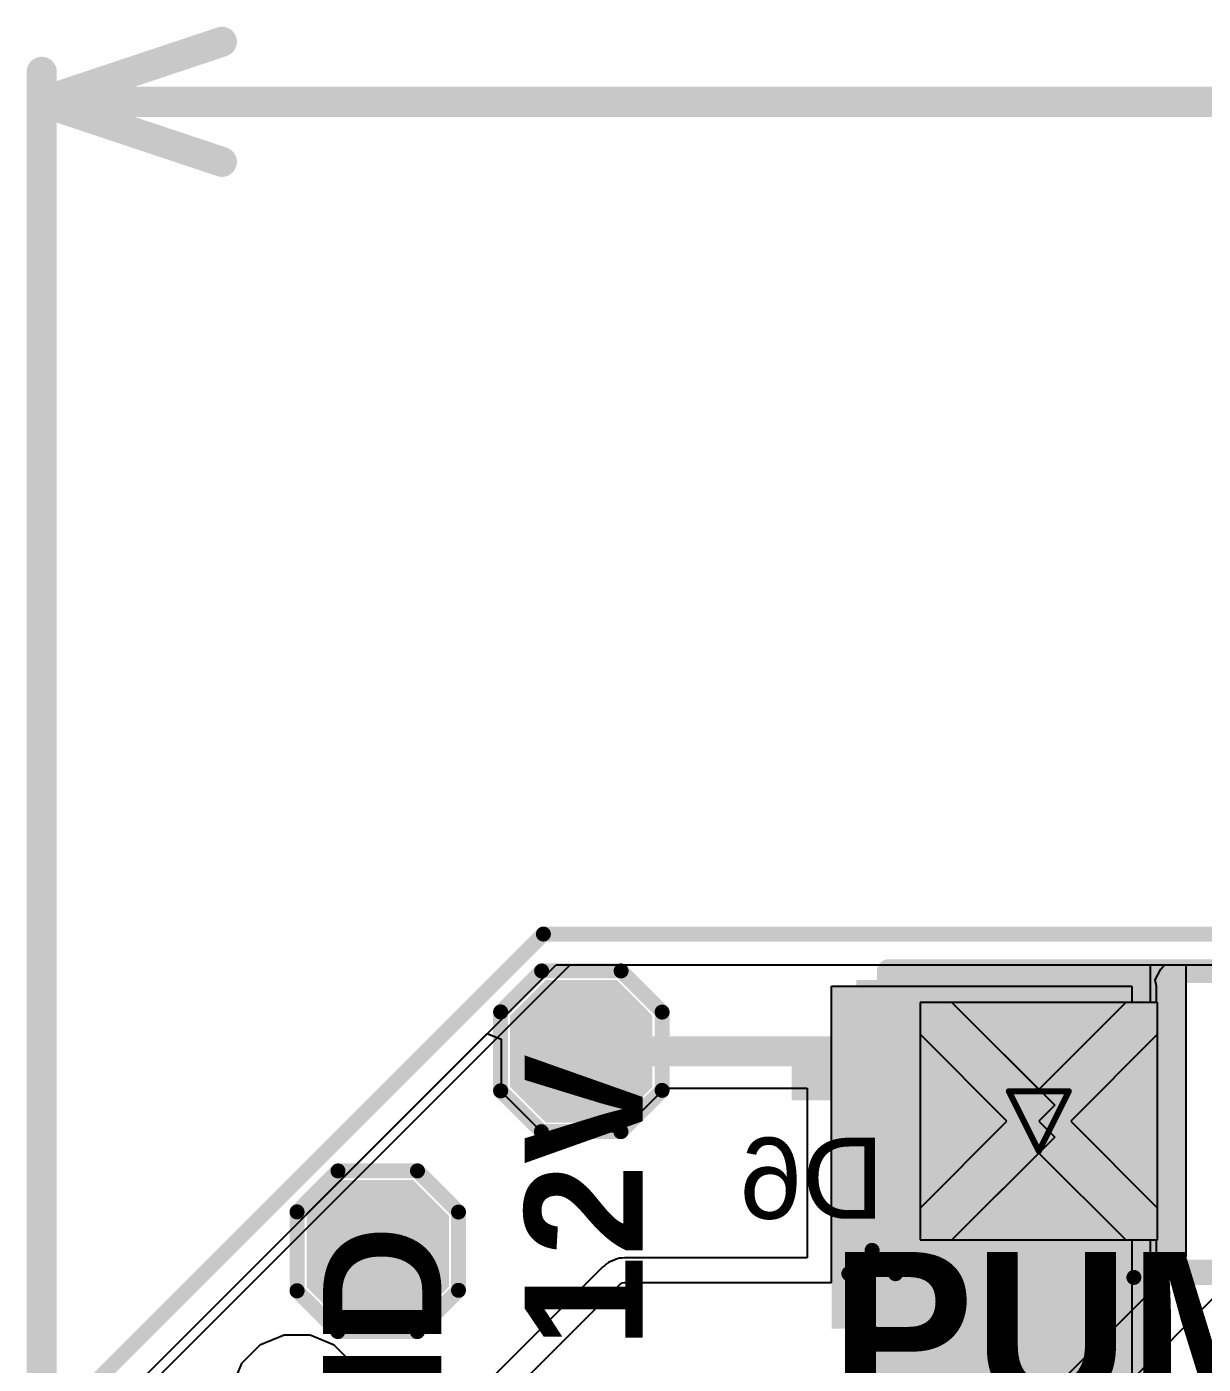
# Model space of a CAD drawing. Header units: inches. Extents: x -6 to 328, y -6 to 90.
# Drawn here: x -5.78 to 4.17, y 33.01 to 44.32 of the extents above; entities that cross this region are included whole.
import ezdxf

# ---------------------------------------------------------------- set-up
doc = ezdxf.new("R2010")
doc.units = ezdxf.units.IN
for name, color, linetype in [('Board Outline', 216, 'Continuous'), ('Bottom Layer', 5, 'Continuous'), ('Bottom Overlay', 54, 'Continuous'), ('Bottom Paste', 16, 'Continuous'), ('Bottom Solder', 6, 'Continuous'), ('Dimensions', 6, 'Continuous'), ('Drill Drawing', 1, 'Continuous'), ('GND', 76, 'Continuous'), ('Multi-Layer', 9, 'Continuous'), ('Pad Holes', 156, 'Continuous'), ('PWR', 16, 'Continuous'), ('Top Layer', 1, 'Continuous'), ('Top Overlay', 2, 'Continuous'), ('Top Paste', 8, 'Continuous'), ('Top Solder', 216, 'Continuous')]:
    doc.layers.add(name, color=color, linetype=linetype)
doc.styles.add('Arial', font='', dxfattribs={"height": 0.2})
doc.styles.add('Arial_Bold', font='', dxfattribs={"height": 0.2})
doc.styles.get('Arial').set_extended_font_data('Arial')
doc.styles.get('Arial_Bold').set_extended_font_data('Arial', bold=True)

# ---------------------------------------------------------------- blocks, each defined once
blk = doc.blocks.new('T____________0_5___43')
at = {"layer": 'Top Layer'}
blk.add_hatch(color=1, dxfattribs=at).paths.add_polyline_path([(0.25, 0.5), (-0.25, 0.5), (-0.5, 0.25), (-0.5, -0.25), (-0.25, -0.5), (0.25, -0.5), (0.5, -0.25), (0.5, 0.25)])
at = {"layer": 'Top Paste'}
blk.add_hatch(color=8, dxfattribs=at).paths.add_polyline_path([(0.25, 0.5), (-0.25, 0.5), (-0.5, 0.25), (-0.5, -0.25), (-0.25, -0.5), (0.25, -0.5), (0.5, -0.25), (0.5, 0.25)])
at = {"layer": 'Top Solder'}
blk.add_hatch(color=216, dxfattribs=at).paths.add_polyline_path([(0.301, 0.602), (-0.301, 0.602), (-0.602, 0.301), (-0.602, -0.301), (-0.301, -0.602), (0.301, -0.602), (0.602, -0.301), (0.602, 0.301)])
at = {"layer": 'Top Overlay'}
for points in [[(-0.682, 0.333, 0.127, 0.127, 0), (-0.336, 0.68, 0.127, 0.127, 0)], [(-0.336, 0.68, 0.127, 0.127, 0), (0.336, 0.68, 0.127, 0.127, 0)], [(0.336, 0.68, 0.127, 0.127, 0), (0.684, 0.332, 0.127, 0.127, 0)], [(-0.682, -0.334, 0.127, 0.127, 0), (-0.682, 0.333, 0.127, 0.127, 0)], [(0.684, -0.33, 0.127, 0.127, 0), (0.684, 0.332, 0.127, 0.127, 0)], [(-0.682, -0.334, 0.127, 0.127, 0), (-0.337, -0.679, 0.127, 0.127, 0)], [(0.335, -0.679, 0.127, 0.127, 0), (0.684, -0.33, 0.127, 0.127, 0)], [(-0.337, -0.679, 0.127, 0.127, 0), (0.335, -0.679, 0.127, 0.127, 0)]]:
    blk.add_lwpolyline(points, format="xyseb", dxfattribs=at)
for points in [[(-0.367, 0.68, 0.0635, 0.0635, 1), (-0.304, 0.68, 0.0635, 0.0635, 1)], [(-0.367, 0.68, 0.0635, 0.0635, 1), (-0.304, 0.68, 0.0635, 0.0635, 1)], [(0.305, 0.68, 0.0635, 0.0635, 1), (0.368, 0.68, 0.0635, 0.0635, 1)], [(0.305, 0.68, 0.0635, 0.0635, 1), (0.368, 0.68, 0.0635, 0.0635, 1)], [(-0.714, 0.333, 0.0635, 0.0635, 1), (-0.65, 0.333, 0.0635, 0.0635, 1)], [(-0.714, 0.333, 0.0635, 0.0635, 1), (-0.65, 0.333, 0.0635, 0.0635, 1)], [(0.652, 0.332, 0.0635, 0.0635, 1), (0.715, 0.332, 0.0635, 0.0635, 1)], [(0.652, 0.332, 0.0635, 0.0635, 1), (0.715, 0.332, 0.0635, 0.0635, 1)], [(-0.714, -0.334, 0.0635, 0.0635, 1), (-0.65, -0.334, 0.0635, 0.0635, 1)], [(-0.714, -0.334, 0.0635, 0.0635, 1), (-0.65, -0.334, 0.0635, 0.0635, 1)], [(0.652, -0.33, 0.0635, 0.0635, 1), (0.715, -0.33, 0.0635, 0.0635, 1)], [(0.652, -0.33, 0.0635, 0.0635, 1), (0.715, -0.33, 0.0635, 0.0635, 1)], [(-0.369, -0.679, 0.0635, 0.0635, 1), (-0.306, -0.679, 0.0635, 0.0635, 1)], [(-0.369, -0.679, 0.0635, 0.0635, 1), (-0.306, -0.679, 0.0635, 0.0635, 1)], [(0.303, -0.679, 0.0635, 0.0635, 1), (0.367, -0.679, 0.0635, 0.0635, 1)], [(0.303, -0.679, 0.0635, 0.0635, 1), (0.367, -0.679, 0.0635, 0.0635, 1)]]:
    blk.add_lwpolyline(points, format="xyseb", close=True, dxfattribs=at)
blk = doc.blocks.new('T____________0_5___45')
at = {"layer": 'Top Layer'}
blk.add_hatch(color=1, dxfattribs=at).paths.add_polyline_path([(0.25, 0.5), (-0.25, 0.5), (-0.5, 0.25), (-0.5, -0.25), (-0.25, -0.5), (0.25, -0.5), (0.5, -0.25), (0.5, 0.25)])
at = {"layer": 'Top Paste'}
blk.add_hatch(color=8, dxfattribs=at).paths.add_polyline_path([(0.25, 0.5), (-0.25, 0.5), (-0.5, 0.25), (-0.5, -0.25), (-0.25, -0.5), (0.25, -0.5), (0.5, -0.25), (0.5, 0.25)])
at = {"layer": 'Top Solder'}
blk.add_hatch(color=216, dxfattribs=at).paths.add_polyline_path([(0.301, 0.602), (-0.301, 0.602), (-0.602, 0.301), (-0.602, -0.301), (-0.301, -0.602), (0.301, -0.602), (0.602, -0.301), (0.602, 0.301)])
at = {"layer": 'Top Overlay'}
for points in [[(-0.682, 0.333, 0.127, 0.127, 0), (-0.336, 0.68, 0.127, 0.127, 0)], [(-0.336, 0.68, 0.127, 0.127, 0), (0.336, 0.68, 0.127, 0.127, 0)], [(0.336, 0.68, 0.127, 0.127, 0), (0.684, 0.332, 0.127, 0.127, 0)], [(-0.682, -0.334, 0.127, 0.127, 0), (-0.682, 0.333, 0.127, 0.127, 0)], [(0.684, -0.33, 0.127, 0.127, 0), (0.684, 0.332, 0.127, 0.127, 0)], [(-0.682, -0.334, 0.127, 0.127, 0), (-0.337, -0.679, 0.127, 0.127, 0)], [(0.335, -0.679, 0.127, 0.127, 0), (0.684, -0.33, 0.127, 0.127, 0)], [(-0.337, -0.679, 0.127, 0.127, 0), (0.335, -0.679, 0.127, 0.127, 0)]]:
    blk.add_lwpolyline(points, format="xyseb", dxfattribs=at)
for points in [[(-0.367, 0.68, 0.0635, 0.0635, 1), (-0.304, 0.68, 0.0635, 0.0635, 1)], [(-0.367, 0.68, 0.0635, 0.0635, 1), (-0.304, 0.68, 0.0635, 0.0635, 1)], [(0.305, 0.68, 0.0635, 0.0635, 1), (0.368, 0.68, 0.0635, 0.0635, 1)], [(0.305, 0.68, 0.0635, 0.0635, 1), (0.368, 0.68, 0.0635, 0.0635, 1)], [(-0.714, 0.333, 0.0635, 0.0635, 1), (-0.65, 0.333, 0.0635, 0.0635, 1)], [(-0.714, 0.333, 0.0635, 0.0635, 1), (-0.65, 0.333, 0.0635, 0.0635, 1)], [(0.652, 0.332, 0.0635, 0.0635, 1), (0.715, 0.332, 0.0635, 0.0635, 1)], [(0.652, 0.332, 0.0635, 0.0635, 1), (0.715, 0.332, 0.0635, 0.0635, 1)], [(-0.714, -0.334, 0.0635, 0.0635, 1), (-0.65, -0.334, 0.0635, 0.0635, 1)], [(-0.714, -0.334, 0.0635, 0.0635, 1), (-0.65, -0.334, 0.0635, 0.0635, 1)], [(0.652, -0.33, 0.0635, 0.0635, 1), (0.715, -0.33, 0.0635, 0.0635, 1)], [(0.652, -0.33, 0.0635, 0.0635, 1), (0.715, -0.33, 0.0635, 0.0635, 1)], [(-0.369, -0.679, 0.0635, 0.0635, 1), (-0.306, -0.679, 0.0635, 0.0635, 1)], [(-0.369, -0.679, 0.0635, 0.0635, 1), (-0.306, -0.679, 0.0635, 0.0635, 1)], [(0.303, -0.679, 0.0635, 0.0635, 1), (0.367, -0.679, 0.0635, 0.0635, 1)], [(0.303, -0.679, 0.0635, 0.0635, 1), (0.367, -0.679, 0.0635, 0.0635, 1)]]:
    blk.add_lwpolyline(points, format="xyseb", close=True, dxfattribs=at)
blk = doc.blocks.new('HDR1X2__53')
at = {"layer": 'Bottom Layer'}
blk.add_hatch(color=5, dxfattribs=at).paths.add_polyline_path([(-0.75, 0.75), (0.75, 0.75), (0.75, -0.75), (-0.75, -0.75)])
h = blk.add_hatch(color=5, dxfattribs=at)
edge = h.paths.add_edge_path()
edge.add_arc((2.54, 0), 0.75, 0, 360)
at = {"layer": 'Bottom Solder'}
blk.add_hatch(color=6, dxfattribs=at).paths.add_polyline_path([(-0.852, 0.852), (0.852, 0.852), (0.852, -0.852), (-0.852, -0.852)])
h = blk.add_hatch(color=6, dxfattribs=at)
edge = h.paths.add_edge_path()
edge.add_arc((2.54, 0), 0.852, 0, 360)
at = {"layer": 'GND'}
blk.add_hatch(color=76, dxfattribs=at).paths.add_polyline_path([(-0.75, 0.75), (0.75, 0.75), (0.75, -0.75), (-0.75, -0.75)])
h = blk.add_hatch(color=76, dxfattribs=at)
edge = h.paths.add_edge_path()
edge.add_arc((2.54, 0), 0.75, 0, 360)
at = {"layer": 'Multi-Layer'}
blk.add_hatch(color=9, dxfattribs=at).paths.add_polyline_path([(-0.75, 0.75), (0.75, 0.75), (0.75, -0.75), (-0.75, -0.75)])
h = blk.add_hatch(color=9, dxfattribs=at)
edge = h.paths.add_edge_path()
edge.add_arc((2.54, 0), 0.75, 0, 360)
at = {"layer": 'Pad Holes'}
h = blk.add_hatch(color=7, dxfattribs=at)
edge = h.paths.add_edge_path()
edge.add_arc((0, 0), 0.45, 0, 360)
h = blk.add_hatch(color=7, dxfattribs=at)
edge = h.paths.add_edge_path()
edge.add_arc((2.54, 0), 0.45, 0, 360)
at = {"layer": 'PWR'}
blk.add_hatch(color=16, dxfattribs=at).paths.add_polyline_path([(-0.75, 0.75), (0.75, 0.75), (0.75, -0.75), (-0.75, -0.75)])
h = blk.add_hatch(color=16, dxfattribs=at)
edge = h.paths.add_edge_path()
edge.add_arc((2.54, 0), 0.75, 0, 360)
at = {"layer": 'Top Layer'}
blk.add_hatch(color=1, dxfattribs=at).paths.add_polyline_path([(-0.75, 0.75), (0.75, 0.75), (0.75, -0.75), (-0.75, -0.75)])
h = blk.add_hatch(color=1, dxfattribs=at)
edge = h.paths.add_edge_path()
edge.add_arc((2.54, 0), 0.75, 0, 360)
at = {"layer": 'Top Solder'}
blk.add_hatch(color=216, dxfattribs=at).paths.add_polyline_path([(-0.852, 0.852), (0.852, 0.852), (0.852, -0.852), (-0.852, -0.852)])
h = blk.add_hatch(color=216, dxfattribs=at)
edge = h.paths.add_edge_path()
edge.add_arc((2.54, 0), 0.852, 0, 360)
at = {"layer": 'Top Overlay'}
for points in [[(-1.27, 1.27, 0.2, 0.2, 0), (3.81, 1.27, 0.2, 0.2, 0)], [(-1.27, -1.27, 0.2, 0.2, 0), (-1.27, 1.27, 0.2, 0.2, 0)], [(3.81, -1.27, 0.2, 0.2, 0), (3.81, 1.27, 0.2, 0.2, 0)], [(-1.27, -1.27, 0.2, 0.2, 0), (3.81, -1.27, 0.2, 0.2, 0)]]:
    blk.add_lwpolyline(points, format="xyseb", dxfattribs=at)
for points in [[(-1.32, 1.27, 0.1, 0.1, 1), (-1.22, 1.27, 0.1, 0.1, 1)], [(-1.32, 1.27, 0.1, 0.1, 1), (-1.22, 1.27, 0.1, 0.1, 1)], [(3.76, 1.27, 0.1, 0.1, 1), (3.86, 1.27, 0.1, 0.1, 1)], [(3.76, 1.27, 0.1, 0.1, 1), (3.86, 1.27, 0.1, 0.1, 1)], [(-1.32, -1.27, 0.1, 0.1, 1), (-1.22, -1.27, 0.1, 0.1, 1)], [(-1.32, -1.27, 0.1, 0.1, 1), (-1.22, -1.27, 0.1, 0.1, 1)], [(3.76, -1.27, 0.1, 0.1, 1), (3.86, -1.27, 0.1, 0.1, 1)], [(3.76, -1.27, 0.1, 0.1, 1), (3.86, -1.27, 0.1, 0.1, 1)]]:
    blk.add_lwpolyline(points, format="xyseb", close=True, dxfattribs=at)
blk = doc.blocks.new('SOD_523F_B_55')
at = {"layer": 'Bottom Layer'}
for points in [[(-1.4, 0.26), (-0.6, 0.26), (-0.6, -0.26), (-1.4, -0.26)], [(0.6, 0.26), (1.4, 0.26), (1.4, -0.26), (0.6, -0.26)]]:
    blk.add_hatch(color=5, dxfattribs=at).paths.add_polyline_path(points)
at = {"layer": 'Bottom Overlay'}
for points in [[(0.737, 0.33), (1.778, 0.33), (1.778, 0.508), (0.737, 0.508)], [(1.499, -0.356), (1.778, -0.356), (1.778, 0.381), (1.499, 0.381)], [(0.737, -0.508), (1.778, -0.508), (1.778, -0.33), (0.737, -0.33)]]:
    blk.add_hatch(color=54, dxfattribs=at).paths.add_polyline_path(points)
at = {"layer": 'Bottom Paste'}
for points in [[(-1.4, 0.26), (-0.6, 0.26), (-0.6, -0.26), (-1.4, -0.26)], [(0.6, 0.26), (1.4, 0.26), (1.4, -0.26), (0.6, -0.26)]]:
    blk.add_hatch(color=16, dxfattribs=at).paths.add_polyline_path(points)
at = {"layer": 'Bottom Solder'}
for points in [[(-1.502, 0.362), (-0.498, 0.362), (-0.498, -0.362), (-1.502, -0.362)], [(0.498, 0.362), (1.502, 0.362), (1.502, -0.362), (0.498, -0.362)]]:
    blk.add_hatch(color=6, dxfattribs=at).paths.add_polyline_path(points)
at = {"layer": 'Bottom Overlay'}
for points in [[(0.737, 0.457, 0.127, 0.127, 0), (-0.635, 0.457, 0.127, 0.127, 0)], [(-0.635, 0.457, 0.127, 0.127, 0), (-0.635, 0.377, 0.127, 0.127, 0)], [(-0.635, -0.381, 0.127, 0.127, 0), (-0.635, -0.461, 0.127, 0.127, 0)], [(0.737, -0.457, 0.127, 0.127, 0), (-0.635, -0.457, 0.127, 0.127, 0)]]:
    blk.add_lwpolyline(points, format="xyseb", dxfattribs=at)
for points in [[(-0.667, 0.457, 0.0635, 0.0635, 1), (-0.603, 0.457, 0.0635, 0.0635, 1)], [(-0.667, 0.457, 0.0635, 0.0635, 1), (-0.603, 0.457, 0.0635, 0.0635, 1)], [(0.705, 0.457, 0.0635, 0.0635, 1), (0.768, 0.457, 0.0635, 0.0635, 1)], [(-0.667, 0.377, 0.0635, 0.0635, 1), (-0.603, 0.377, 0.0635, 0.0635, 1)], [(-0.667, -0.381, 0.0635, 0.0635, 1), (-0.603, -0.381, 0.0635, 0.0635, 1)], [(-0.667, -0.457, 0.0635, 0.0635, 1), (-0.603, -0.457, 0.0635, 0.0635, 1)], [(-0.667, -0.461, 0.0635, 0.0635, 1), (-0.603, -0.461, 0.0635, 0.0635, 1)], [(0.705, -0.457, 0.0635, 0.0635, 1), (0.768, -0.457, 0.0635, 0.0635, 1)]]:
    blk.add_lwpolyline(points, format="xyseb", close=True, dxfattribs=at)

msp = doc.modelspace()

# ---------------------------------------------------------------- hatches: boundary and pattern name
at = {"layer": 'Bottom Layer'}
msp.add_hatch(color=5, dxfattribs=at).paths.add_polyline_path([(1.238, 32.879), (3.723, 32.879), (3.723, 36.21), (1.238, 36.21)])
at = {"layer": 'PWR'}
msp.add_hatch(color=16, dxfattribs=at).paths.add_polyline_path([(1.238, 33.924), (4.027, 33.924), (4.027, 36.261), (1.238, 36.261)])
at = {"layer": 'Top Layer'}
msp.add_hatch(color=1, dxfattribs=at).paths.add_polyline_path([(1.03, 33.314), (3.57, 33.314), (3.57, 36.21), (1.03, 36.21)])

# ---------------------------------------------------------------- linework, layer by layer
at = {"layer": 'Board Outline'}
for points in [[(-5.65, 32.407, 0.127, 0.127, 0), (-1.407, 36.65, 0.127, 0.127, 0)], [(-1.407, 36.65, 0.127, 0.127, 0), (32.407, 36.65, 0.127, 0.127, 0)]]:
    msp.add_lwpolyline(points, format="xyseb", dxfattribs=at)
msp.add_lwpolyline([(-1.439, 36.65, 0.0635, 0.0635, 1), (-1.376, 36.65, 0.0635, 0.0635, 1)], format="xyseb", close=True, dxfattribs=at)
msp.add_lwpolyline([(-1.439, 36.65, 0.0635, 0.0635, 1), (-1.376, 36.65, 0.0635, 0.0635, 1)], format="xyseb", close=True, dxfattribs=at)
at = {"layer": 'Bottom Layer'}
for p, q in [((-5.391, 32.182), (-1.182, 36.391)), ((-1.182, 36.391), (3.723, 36.391)), ((3.723, 36.391), (3.723, 36.071)), ((3.723, 36.071), (2.048, 36.071)), ((2.048, 36.071), (2.917, 35.202)), ((2.513, 35.067), (1.779, 35.802)), ((1.779, 35.802), (1.779, 34.332)), ((2.917, 35.202), (2.783, 35.067)), ((1.779, 34.332), (2.513, 35.067)), ((2.783, 35.067), (2.917, 34.932)), ((2.917, 34.932), (2.048, 34.063)), ((2.048, 34.063), (3.723, 34.063)), ((3.723, 34.063), (3.723, 32.883)), ((-3.601, 33.259), (-3.805, 33.174)), ((-3.381, 33.259), (-3.601, 33.259)), ((-3.177, 33.174), (-3.381, 33.259)), ((-3.805, 33.174), (-3.961, 33.019)), ((-3.021, 33.019), (-3.177, 33.174)), ((-3.961, 33.019), (-4.045, 32.815)), ((-2.937, 32.815), (-3.021, 33.019))]:
    msp.add_line(p, q, dxfattribs=at)
at = {"layer": 'Bottom Overlay'}
for points in [[(1.176, 33.778, 0.127, 0.127, 0), (1.373, 33.975, 0.127, 0.127, 0)], [(1.373, 33.975, 0.127, 0.127, 0), (1.57, 33.778, 0.127, 0.127, 0)], [(1.373, 33.279, 0.127, 0.127, 0), (1.373, 33.975, 0.127, 0.127, 0)], [(1.373, 33.276, 0.127, 0.127, 0), (2.523, 33.276, 0.127, 0.127, 0)]]:
    msp.add_lwpolyline(points, format="xyseb", dxfattribs=at)
for points in [[(1.341, 33.975, 0.0635, 0.0635, 1), (1.404, 33.975, 0.0635, 0.0635, 1)], [(1.341, 33.975, 0.0635, 0.0635, 1), (1.404, 33.975, 0.0635, 0.0635, 1)], [(1.341, 33.975, 0.0635, 0.0635, 1), (1.404, 33.975, 0.0635, 0.0635, 1)], [(1.144, 33.778, 0.0635, 0.0635, 1), (1.207, 33.778, 0.0635, 0.0635, 1)], [(1.538, 33.778, 0.0635, 0.0635, 1), (1.602, 33.778, 0.0635, 0.0635, 1)], [(1.341, 33.279, 0.0635, 0.0635, 1), (1.404, 33.279, 0.0635, 0.0635, 1)], [(1.341, 33.276, 0.0635, 0.0635, 1), (1.404, 33.276, 0.0635, 0.0635, 1)], [(2.492, 33.276, 0.0635, 0.0635, 1), (2.555, 33.276, 0.0635, 0.0635, 1)]]:
    msp.add_lwpolyline(points, format="xyseb", close=True, dxfattribs=at)
at = {"layer": 'Dimensions'}
for points in [[(-5.65, 43.688, 0.254, 0.254, 0), (-4.126, 44.196, 0.254, 0.254, 0)], [(-5.65, 32.725, 0.254, 0.254, 0), (-5.65, 43.942, 0.254, 0.254, 0)], [(-5.65, 43.688, 0.254, 0.254, 0), (9.736, 43.688, 0.254, 0.254, 0)], [(-5.65, 43.688, 0.254, 0.254, 0), (-4.126, 43.18, 0.254, 0.254, 0)]]:
    msp.add_lwpolyline(points, format="xyseb", dxfattribs=at)
for points in [[(-4.19, 44.196, 0.127, 0.127, 1), (-4.063, 44.196, 0.127, 0.127, 1)], [(-5.714, 43.942, 0.127, 0.127, 1), (-5.587, 43.942, 0.127, 0.127, 1)], [(-5.714, 43.688, 0.127, 0.127, 1), (-5.587, 43.688, 0.127, 0.127, 1)], [(-5.714, 43.688, 0.127, 0.127, 1), (-5.587, 43.688, 0.127, 0.127, 1)], [(-5.714, 43.688, 0.127, 0.127, 1), (-5.587, 43.688, 0.127, 0.127, 1)], [(-4.19, 43.18, 0.127, 0.127, 1), (-4.063, 43.18, 0.127, 0.127, 1)]]:
    msp.add_lwpolyline(points, format="xyseb", close=True, dxfattribs=at)
at = {"layer": 'Drill Drawing'}
for points in [[(2.529, 35.321, 0.0508, 0.0508, 0), (3.037, 35.321, 0.0508, 0.0508, 0)], [(2.529, 35.321, 0.0508, 0.0508, 0), (2.783, 34.813, 0.0508, 0.0508, 0)], [(2.783, 34.813, 0.0508, 0.0508, 0), (3.037, 35.321, 0.0508, 0.0508, 0)]]:
    msp.add_lwpolyline(points, format="xyseb", dxfattribs=at)
for points in [[(2.516, 35.321, 0.0254, 0.0254, 1), (2.541, 35.321, 0.0254, 0.0254, 1)], [(2.516, 35.321, 0.0254, 0.0254, 1), (2.541, 35.321, 0.0254, 0.0254, 1)], [(3.024, 35.321, 0.0254, 0.0254, 1), (3.049, 35.321, 0.0254, 0.0254, 1)], [(3.024, 35.321, 0.0254, 0.0254, 1), (3.049, 35.321, 0.0254, 0.0254, 1)], [(2.77, 34.813, 0.0254, 0.0254, 1), (2.795, 34.813, 0.0254, 0.0254, 1)], [(2.77, 34.813, 0.0254, 0.0254, 1), (2.795, 34.813, 0.0254, 0.0254, 1)]]:
    msp.add_lwpolyline(points, format="xyseb", close=True, dxfattribs=at)
at = {"layer": 'GND'}
for p, q in [((-5.391, 32.3), (-1.3, 36.391)), ((-1.3, 36.391), (10.027, 36.391)), ((3.787, 36.071), (1.779, 36.071)), ((1.779, 36.071), (1.779, 34.063)), ((3.787, 34.063), (3.787, 36.071)), ((1.779, 34.063), (3.787, 34.063))]:
    msp.add_line(p, q, dxfattribs=at)
at = {"layer": 'PWR'}
for p, q in [((-5.391, 32.3), (-1.3, 36.391)), ((-1.3, 36.391), (4.027, 36.391)), ((4.027, 36.391), (4.027, 33.924)), ((3.517, 36.071), (2.048, 36.071)), ((2.048, 36.071), (2.783, 35.336)), ((2.783, 35.336), (3.517, 36.071)), ((2.513, 35.067), (1.779, 35.802)), ((1.779, 35.802), (1.779, 34.332)), ((3.787, 35.802), (3.052, 35.067)), ((3.787, 34.332), (3.787, 35.802)), ((1.779, 34.332), (2.513, 35.067)), ((3.052, 35.067), (3.787, 34.332)), ((2.783, 34.798), (2.048, 34.063)), ((3.517, 34.063), (2.783, 34.798)), ((2.048, 34.063), (3.517, 34.063)), ((4.027, 33.924), (2.935, 32.832)), ((3.265, 32.578), (4.404, 33.716)), ((-3.601, 33.259), (-3.805, 33.174)), ((-3.381, 33.259), (-3.601, 33.259)), ((-3.177, 33.174), (-3.381, 33.259)), ((-3.805, 33.174), (-3.961, 33.019)), ((-3.021, 33.019), (-3.177, 33.174)), ((-3.961, 33.019), (-4.045, 32.815)), ((-2.937, 32.815), (-3.021, 33.019))]:
    msp.add_line(p, q, dxfattribs=at)
at = {"layer": 'Top Layer'}
for p, q in [((3.767, 36.264), (3.814, 36.352)), ((3.814, 36.352), (3.846, 36.391)), ((3.846, 36.391), (10.027, 36.391)), ((1.03, 33.704), (1.03, 36.21)), ((1.03, 36.21), (3.57, 36.21)), ((3.57, 36.21), (3.57, 36.071)), ((3.777, 36.21), (3.767, 36.264)), ((3.777, 36.071), (3.777, 36.21)), ((3.57, 36.071), (2.048, 36.071)), ((2.048, 36.071), (2.917, 35.202)), ((3.787, 36.071), (3.777, 36.071)), ((3.787, 34.063), (3.787, 36.071)), ((-5.391, 32.3), (-1.882, 35.809)), ((-1.882, 35.809), (-1.765, 35.76)), ((-1.765, 35.76), (-1.765, 35.319)), ((2.513, 35.067), (1.779, 35.802)), ((1.779, 35.802), (1.779, 34.332)), ((-1.765, 35.319), (-1.426, 34.98)), ((-0.748, 34.98), (-0.409, 35.319)), ((-0.409, 35.319), (-0.409, 35.347)), ((-0.409, 35.347), (0.823, 35.347)), ((0.823, 35.347), (0.823, 33.912)), ((2.917, 35.202), (2.783, 35.067)), ((1.779, 34.332), (2.513, 35.067)), ((2.783, 35.067), (2.917, 34.932)), ((-1.426, 34.98), (-0.748, 34.98)), ((2.917, 34.932), (2.048, 34.063)), ((2.048, 34.063), (3.57, 34.063)), ((3.57, 34.063), (3.57, 23.85)), ((3.777, 23.85), (3.777, 34.063)), ((3.777, 34.063), (3.787, 34.063)), ((-0.905, 33.837), (-2.302, 32.439)), ((-0.888, 33.848), (-0.905, 33.837)), ((-0.873, 33.862), (-0.888, 33.848)), ((-0.857, 33.873), (-0.873, 33.862)), ((-0.839, 33.881), (-0.857, 33.873)), ((-0.838, 33.881), (-0.839, 33.881)), ((-0.836, 33.882), (-0.838, 33.881)), ((-0.804, 33.895), (-0.836, 33.882)), ((-0.803, 33.896), (-0.804, 33.895)), ((-0.802, 33.896), (-0.803, 33.896)), ((-0.783, 33.904), (-0.802, 33.896)), ((-0.764, 33.908), (-0.783, 33.904)), ((-0.743, 33.908), (-0.764, 33.908)), ((-0.723, 33.912), (-0.743, 33.908)), ((0.823, 33.912), (-0.723, 33.912)), ((-2.156, 32.292), (-0.758, 33.69)), ((-0.758, 33.69), (-0.742, 33.701)), ((-0.742, 33.701), (-0.723, 33.704)), ((-0.723, 33.704), (1.03, 33.704))]:
    msp.add_line(p, q, dxfattribs=at)
for points in [[(-1.087, 35.658, 0.254, 0.254, 0), (2.192, 35.658, 0.254, 0.254, 0)], [(2.192, 35.658, 0.254, 0.254, 0), (2.783, 35.067, 0.254, 0.254, 0)]]:
    msp.add_lwpolyline(points, format="xyseb", dxfattribs=at)
for points in [[(-1.151, 35.658, 0.127, 0.127, 1), (-1.024, 35.658, 0.127, 0.127, 1)], [(2.129, 35.658, 0.127, 0.127, 1), (2.256, 35.658, 0.127, 0.127, 1)], [(2.129, 35.658, 0.127, 0.127, 1), (2.256, 35.658, 0.127, 0.127, 1)], [(2.719, 35.067, 0.127, 0.127, 1), (2.846, 35.067, 0.127, 0.127, 1)]]:
    msp.add_lwpolyline(points, format="xyseb", close=True, dxfattribs=at)

# ---------------------------------------------------------------- block references
for name, p in [('HDR1X2__53', (2.783, 35.067)), ('T____________0_5___45', (-1.087, 35.658)), ('T____________0_5___43', (-2.809, 33.967))]:
    msp.add_blockref(name, p)
at = {"rotation": 180}
msp.add_blockref('SOD_523F_B_55', (4.323, 33.289), dxfattribs=at)

# ---------------------------------------------------------------- texts
at = {"layer": 'Bottom Overlay', "style": 'Arial', "text_generation_flag": 2}
msp.add_text('D6', height=0.6858, dxfattribs=at).set_placement((1.475, 34.242))
at = {"layer": 'Top Overlay', "style": 'Arial_Bold'}
msp.add_text('+', height=2, dxfattribs=at).set_placement((0.575, 34.436))
for s, height, rotation, p in [('12V', 1, 90, (-0.567, 33.149)), ('GND', 1, 90, (-2.271, 31.08)), ('PUMP-12V', 1.3, 360, (1.023, 32.661))]:
    msp.add_text(s, height=height, rotation=rotation, dxfattribs=at).set_placement(p)

doc.saveas('drawing.dxf')
